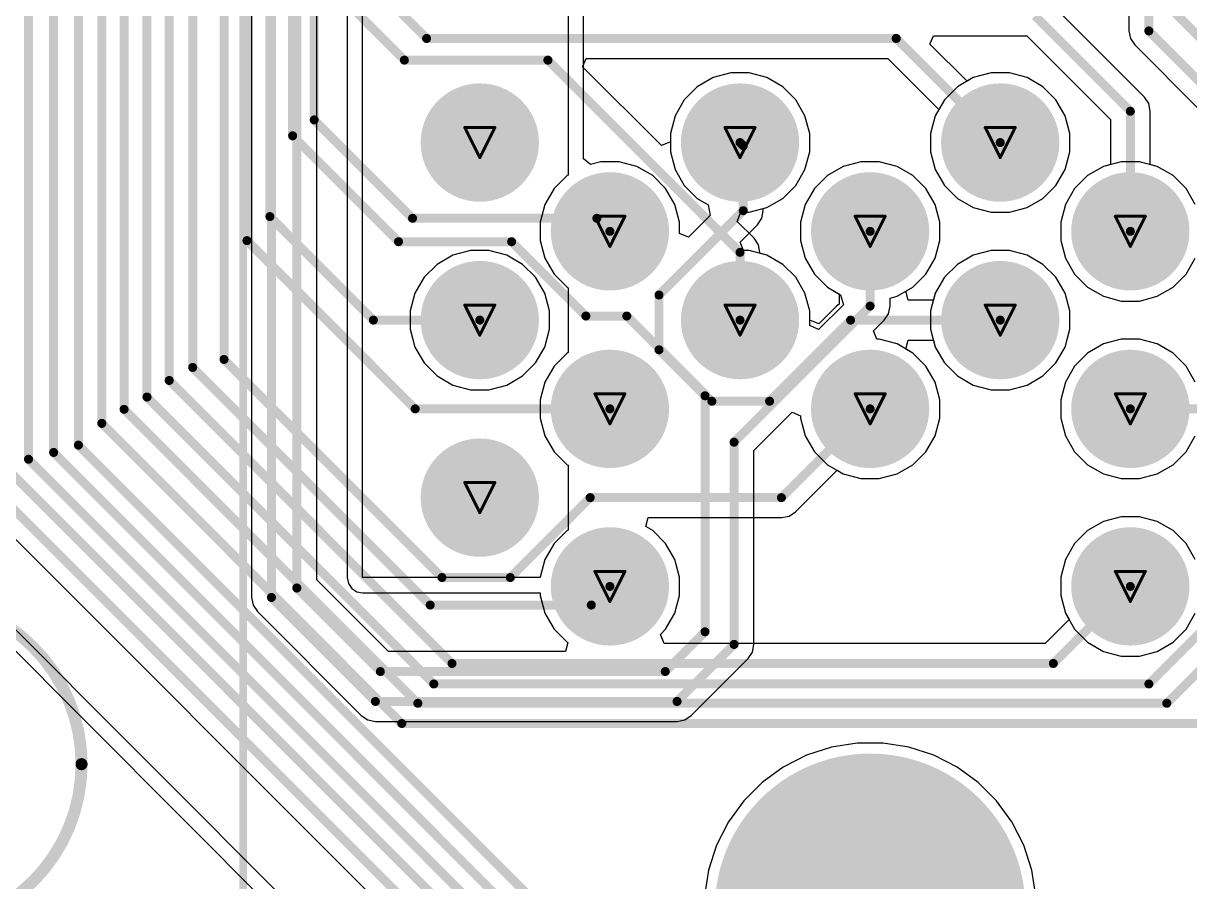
# Model space of a CAD drawing. Header units: inches. Extents: x -31 to 249, y -28 to 261.
# Drawn here: x 7.47 to 27.19, y 11.08 to 25.58 of the extents above; entities that cross this region are included whole.
import ezdxf

# ---------------------------------------------------------------- set-up
doc = ezdxf.new("R2010")
doc.units = ezdxf.units.IN
for name, color, linetype in [('Bottom Layer', 5, 'Continuous'), ('Bottom Solder', 6, 'Continuous'), ('Dimension', 6, 'Continuous'), ('Drill Drawing', 1, 'Continuous'), ('Multi-Layer', 9, 'Continuous'), ('Pad Holes', 156, 'Continuous'), ('Top Layer', 1, 'Continuous'), ('Top Overlay', 2, 'Continuous'), ('Top Solder', 216, 'Continuous')]:
    doc.layers.add(name, color=color, linetype=linetype)

# ---------------------------------------------------------------- blocks, each defined once
blk = doc.blocks.new('1_1376430_8_40')
at = {"layer": 'Bottom Layer'}
h = blk.add_hatch(color=5, dxfattribs=at)
edge = h.paths.add_edge_path()
edge.add_arc((-52.35, 4.725), 1, 0, 360)
h = blk.add_hatch(color=5, dxfattribs=at)
edge = h.paths.add_edge_path()
edge.add_arc((-47.95, 4.725), 1, 0, 360)
h = blk.add_hatch(color=5, dxfattribs=at)
edge = h.paths.add_edge_path()
edge.add_arc((-43.55, 4.725), 1, 0, 360)
h = blk.add_hatch(color=5, dxfattribs=at)
edge = h.paths.add_edge_path()
edge.add_arc((-50.15, 3.225), 1, 0, 360)
h = blk.add_hatch(color=5, dxfattribs=at)
edge = h.paths.add_edge_path()
edge.add_arc((-45.75, 3.225), 1, 0, 360)
h = blk.add_hatch(color=5, dxfattribs=at)
edge = h.paths.add_edge_path()
edge.add_arc((-41.35, 3.225), 1, 0, 360)
h = blk.add_hatch(color=5, dxfattribs=at)
edge = h.paths.add_edge_path()
edge.add_arc((-52.35, 1.725), 1, 0, 360)
h = blk.add_hatch(color=5, dxfattribs=at)
edge = h.paths.add_edge_path()
edge.add_arc((-47.95, 1.725), 1, 0, 360)
h = blk.add_hatch(color=5, dxfattribs=at)
edge = h.paths.add_edge_path()
edge.add_arc((-43.55, 1.725), 1, 0, 360)
h = blk.add_hatch(color=5, dxfattribs=at)
edge = h.paths.add_edge_path()
edge.add_arc((-50.15, 0.225), 1, 0, 360)
h = blk.add_hatch(color=5, dxfattribs=at)
edge = h.paths.add_edge_path()
edge.add_arc((-45.75, 0.225), 1, 0, 360)
h = blk.add_hatch(color=5, dxfattribs=at)
edge = h.paths.add_edge_path()
edge.add_arc((-41.35, 0.225), 1, 0, 360)
h = blk.add_hatch(color=5, dxfattribs=at)
edge = h.paths.add_edge_path()
edge.add_arc((-52.35, -1.275), 1, 0, 360)
h = blk.add_hatch(color=5, dxfattribs=at)
edge = h.paths.add_edge_path()
edge.add_arc((-50.15, -2.775), 1, 0, 360)
h = blk.add_hatch(color=5, dxfattribs=at)
edge = h.paths.add_edge_path()
edge.add_arc((-41.35, -2.775), 1, 0, 360)
h = blk.add_hatch(color=5, dxfattribs=at)
edge = h.paths.add_edge_path()
edge.add_arc((-45.75, -8.225), 2.625, 0, 360)
at = {"layer": 'Bottom Solder'}
h = blk.add_hatch(color=6, dxfattribs=at)
edge = h.paths.add_edge_path()
edge.add_arc((-52.35, 4.725), 1, 0, 360)
h = blk.add_hatch(color=6, dxfattribs=at)
edge = h.paths.add_edge_path()
edge.add_arc((-47.95, 4.725), 1, 0, 360)
h = blk.add_hatch(color=6, dxfattribs=at)
edge = h.paths.add_edge_path()
edge.add_arc((-43.55, 4.725), 1, 0, 360)
h = blk.add_hatch(color=6, dxfattribs=at)
edge = h.paths.add_edge_path()
edge.add_arc((-50.15, 3.225), 1, 0, 360)
h = blk.add_hatch(color=6, dxfattribs=at)
edge = h.paths.add_edge_path()
edge.add_arc((-45.75, 3.225), 1, 0, 360)
h = blk.add_hatch(color=6, dxfattribs=at)
edge = h.paths.add_edge_path()
edge.add_arc((-41.35, 3.225), 1, 0, 360)
h = blk.add_hatch(color=6, dxfattribs=at)
edge = h.paths.add_edge_path()
edge.add_arc((-52.35, 1.725), 1, 0, 360)
h = blk.add_hatch(color=6, dxfattribs=at)
edge = h.paths.add_edge_path()
edge.add_arc((-47.95, 1.725), 1, 0, 360)
h = blk.add_hatch(color=6, dxfattribs=at)
edge = h.paths.add_edge_path()
edge.add_arc((-43.55, 1.725), 1, 0, 360)
h = blk.add_hatch(color=6, dxfattribs=at)
edge = h.paths.add_edge_path()
edge.add_arc((-50.15, 0.225), 1, 0, 360)
h = blk.add_hatch(color=6, dxfattribs=at)
edge = h.paths.add_edge_path()
edge.add_arc((-45.75, 0.225), 1, 0, 360)
h = blk.add_hatch(color=6, dxfattribs=at)
edge = h.paths.add_edge_path()
edge.add_arc((-41.35, 0.225), 1, 0, 360)
h = blk.add_hatch(color=6, dxfattribs=at)
edge = h.paths.add_edge_path()
edge.add_arc((-52.35, -1.275), 1, 0, 360)
h = blk.add_hatch(color=6, dxfattribs=at)
edge = h.paths.add_edge_path()
edge.add_arc((-50.15, -2.775), 1, 0, 360)
h = blk.add_hatch(color=6, dxfattribs=at)
edge = h.paths.add_edge_path()
edge.add_arc((-41.35, -2.775), 1, 0, 360)
h = blk.add_hatch(color=6, dxfattribs=at)
edge = h.paths.add_edge_path()
edge.add_arc((-45.75, -8.225), 2.625, 0, 360)
at = {"layer": 'Multi-Layer'}
h = blk.add_hatch(color=9, dxfattribs=at)
edge = h.paths.add_edge_path()
edge.add_arc((-52.35, 4.725), 1, 0, 360)
h = blk.add_hatch(color=9, dxfattribs=at)
edge = h.paths.add_edge_path()
edge.add_arc((-47.95, 4.725), 1, 0, 360)
h = blk.add_hatch(color=9, dxfattribs=at)
edge = h.paths.add_edge_path()
edge.add_arc((-43.55, 4.725), 1, 0, 360)
h = blk.add_hatch(color=9, dxfattribs=at)
edge = h.paths.add_edge_path()
edge.add_arc((-50.15, 3.225), 1, 0, 360)
h = blk.add_hatch(color=9, dxfattribs=at)
edge = h.paths.add_edge_path()
edge.add_arc((-45.75, 3.225), 1, 0, 360)
h = blk.add_hatch(color=9, dxfattribs=at)
edge = h.paths.add_edge_path()
edge.add_arc((-41.35, 3.225), 1, 0, 360)
h = blk.add_hatch(color=9, dxfattribs=at)
edge = h.paths.add_edge_path()
edge.add_arc((-52.35, 1.725), 1, 0, 360)
h = blk.add_hatch(color=9, dxfattribs=at)
edge = h.paths.add_edge_path()
edge.add_arc((-47.95, 1.725), 1, 0, 360)
h = blk.add_hatch(color=9, dxfattribs=at)
edge = h.paths.add_edge_path()
edge.add_arc((-43.55, 1.725), 1, 0, 360)
h = blk.add_hatch(color=9, dxfattribs=at)
edge = h.paths.add_edge_path()
edge.add_arc((-50.15, 0.225), 1, 0, 360)
h = blk.add_hatch(color=9, dxfattribs=at)
edge = h.paths.add_edge_path()
edge.add_arc((-45.75, 0.225), 1, 0, 360)
h = blk.add_hatch(color=9, dxfattribs=at)
edge = h.paths.add_edge_path()
edge.add_arc((-41.35, 0.225), 1, 0, 360)
h = blk.add_hatch(color=9, dxfattribs=at)
edge = h.paths.add_edge_path()
edge.add_arc((-52.35, -1.275), 1, 0, 360)
h = blk.add_hatch(color=9, dxfattribs=at)
edge = h.paths.add_edge_path()
edge.add_arc((-50.15, -2.775), 1, 0, 360)
h = blk.add_hatch(color=9, dxfattribs=at)
edge = h.paths.add_edge_path()
edge.add_arc((-41.35, -2.775), 1, 0, 360)
h = blk.add_hatch(color=9, dxfattribs=at)
edge = h.paths.add_edge_path()
edge.add_arc((-45.75, -8.225), 2.625, 0, 360)
at = {"layer": 'Pad Holes'}
h = blk.add_hatch(color=7, dxfattribs=at)
edge = h.paths.add_edge_path()
edge.add_arc((-52.35, 4.725), 0.605, 0, 360)
h = blk.add_hatch(color=7, dxfattribs=at)
edge = h.paths.add_edge_path()
edge.add_arc((-47.95, 4.725), 0.605, 0, 360)
h = blk.add_hatch(color=7, dxfattribs=at)
edge = h.paths.add_edge_path()
edge.add_arc((-43.55, 4.725), 0.605, 0, 360)
h = blk.add_hatch(color=7, dxfattribs=at)
edge = h.paths.add_edge_path()
edge.add_arc((-50.15, 3.225), 0.605, 0, 360)
h = blk.add_hatch(color=7, dxfattribs=at)
edge = h.paths.add_edge_path()
edge.add_arc((-45.75, 3.225), 0.605, 0, 360)
h = blk.add_hatch(color=7, dxfattribs=at)
edge = h.paths.add_edge_path()
edge.add_arc((-41.35, 3.225), 0.605, 0, 360)
h = blk.add_hatch(color=7, dxfattribs=at)
edge = h.paths.add_edge_path()
edge.add_arc((-52.35, 1.725), 0.605, 0, 360)
h = blk.add_hatch(color=7, dxfattribs=at)
edge = h.paths.add_edge_path()
edge.add_arc((-47.95, 1.725), 0.605, 0, 360)
h = blk.add_hatch(color=7, dxfattribs=at)
edge = h.paths.add_edge_path()
edge.add_arc((-43.55, 1.725), 0.605, 0, 360)
h = blk.add_hatch(color=7, dxfattribs=at)
edge = h.paths.add_edge_path()
edge.add_arc((-50.15, 0.225), 0.605, 0, 360)
h = blk.add_hatch(color=7, dxfattribs=at)
edge = h.paths.add_edge_path()
edge.add_arc((-45.75, 0.225), 0.605, 0, 360)
h = blk.add_hatch(color=7, dxfattribs=at)
edge = h.paths.add_edge_path()
edge.add_arc((-41.35, 0.225), 0.605, 0, 360)
h = blk.add_hatch(color=7, dxfattribs=at)
edge = h.paths.add_edge_path()
edge.add_arc((-52.35, -1.275), 0.605, 0, 360)
h = blk.add_hatch(color=7, dxfattribs=at)
edge = h.paths.add_edge_path()
edge.add_arc((-50.15, -2.775), 0.605, 0, 360)
h = blk.add_hatch(color=7, dxfattribs=at)
edge = h.paths.add_edge_path()
edge.add_arc((-41.35, -2.775), 0.605, 0, 360)
h = blk.add_hatch(color=7, dxfattribs=at)
edge = h.paths.add_edge_path()
edge.add_arc((-45.75, -8.225), 1.75, 0, 360)
at = {"layer": 'Top Layer'}
h = blk.add_hatch(color=1, dxfattribs=at)
edge = h.paths.add_edge_path()
edge.add_arc((-52.35, 4.725), 1, 0, 360)
h = blk.add_hatch(color=1, dxfattribs=at)
edge = h.paths.add_edge_path()
edge.add_arc((-47.95, 4.725), 1, 0, 360)
h = blk.add_hatch(color=1, dxfattribs=at)
edge = h.paths.add_edge_path()
edge.add_arc((-43.55, 4.725), 1, 0, 360)
h = blk.add_hatch(color=1, dxfattribs=at)
edge = h.paths.add_edge_path()
edge.add_arc((-50.15, 3.225), 1, 0, 360)
h = blk.add_hatch(color=1, dxfattribs=at)
edge = h.paths.add_edge_path()
edge.add_arc((-45.75, 3.225), 1, 0, 360)
h = blk.add_hatch(color=1, dxfattribs=at)
edge = h.paths.add_edge_path()
edge.add_arc((-41.35, 3.225), 1, 0, 360)
h = blk.add_hatch(color=1, dxfattribs=at)
edge = h.paths.add_edge_path()
edge.add_arc((-52.35, 1.725), 1, 0, 360)
h = blk.add_hatch(color=1, dxfattribs=at)
edge = h.paths.add_edge_path()
edge.add_arc((-47.95, 1.725), 1, 0, 360)
h = blk.add_hatch(color=1, dxfattribs=at)
edge = h.paths.add_edge_path()
edge.add_arc((-43.55, 1.725), 1, 0, 360)
h = blk.add_hatch(color=1, dxfattribs=at)
edge = h.paths.add_edge_path()
edge.add_arc((-50.15, 0.225), 1, 0, 360)
h = blk.add_hatch(color=1, dxfattribs=at)
edge = h.paths.add_edge_path()
edge.add_arc((-45.75, 0.225), 1, 0, 360)
h = blk.add_hatch(color=1, dxfattribs=at)
edge = h.paths.add_edge_path()
edge.add_arc((-41.35, 0.225), 1, 0, 360)
h = blk.add_hatch(color=1, dxfattribs=at)
edge = h.paths.add_edge_path()
edge.add_arc((-52.35, -1.275), 1, 0, 360)
h = blk.add_hatch(color=1, dxfattribs=at)
edge = h.paths.add_edge_path()
edge.add_arc((-50.15, -2.775), 1, 0, 360)
h = blk.add_hatch(color=1, dxfattribs=at)
edge = h.paths.add_edge_path()
edge.add_arc((-41.35, -2.775), 1, 0, 360)
h = blk.add_hatch(color=1, dxfattribs=at)
edge = h.paths.add_edge_path()
edge.add_arc((-45.75, -8.225), 2.625, 0, 360)
at = {"layer": 'Top Solder'}
h = blk.add_hatch(color=216, dxfattribs=at)
edge = h.paths.add_edge_path()
edge.add_arc((-52.35, 4.725), 1, 0, 360)
h = blk.add_hatch(color=216, dxfattribs=at)
edge = h.paths.add_edge_path()
edge.add_arc((-47.95, 4.725), 1, 0, 360)
h = blk.add_hatch(color=216, dxfattribs=at)
edge = h.paths.add_edge_path()
edge.add_arc((-43.55, 4.725), 1, 0, 360)
h = blk.add_hatch(color=216, dxfattribs=at)
edge = h.paths.add_edge_path()
edge.add_arc((-50.15, 3.225), 1, 0, 360)
h = blk.add_hatch(color=216, dxfattribs=at)
edge = h.paths.add_edge_path()
edge.add_arc((-45.75, 3.225), 1, 0, 360)
h = blk.add_hatch(color=216, dxfattribs=at)
edge = h.paths.add_edge_path()
edge.add_arc((-41.35, 3.225), 1, 0, 360)
h = blk.add_hatch(color=216, dxfattribs=at)
edge = h.paths.add_edge_path()
edge.add_arc((-52.35, 1.725), 1, 0, 360)
h = blk.add_hatch(color=216, dxfattribs=at)
edge = h.paths.add_edge_path()
edge.add_arc((-47.95, 1.725), 1, 0, 360)
h = blk.add_hatch(color=216, dxfattribs=at)
edge = h.paths.add_edge_path()
edge.add_arc((-43.55, 1.725), 1, 0, 360)
h = blk.add_hatch(color=216, dxfattribs=at)
edge = h.paths.add_edge_path()
edge.add_arc((-50.15, 0.225), 1, 0, 360)
h = blk.add_hatch(color=216, dxfattribs=at)
edge = h.paths.add_edge_path()
edge.add_arc((-45.75, 0.225), 1, 0, 360)
h = blk.add_hatch(color=216, dxfattribs=at)
edge = h.paths.add_edge_path()
edge.add_arc((-41.35, 0.225), 1, 0, 360)
h = blk.add_hatch(color=216, dxfattribs=at)
edge = h.paths.add_edge_path()
edge.add_arc((-52.35, -1.275), 1, 0, 360)
h = blk.add_hatch(color=216, dxfattribs=at)
edge = h.paths.add_edge_path()
edge.add_arc((-50.15, -2.775), 1, 0, 360)
h = blk.add_hatch(color=216, dxfattribs=at)
edge = h.paths.add_edge_path()
edge.add_arc((-41.35, -2.775), 1, 0, 360)
h = blk.add_hatch(color=216, dxfattribs=at)
edge = h.paths.add_edge_path()
edge.add_arc((-45.75, -8.225), 2.625, 0, 360)
at = {"layer": 'Top Overlay', "const_width": 0.127}
blk.add_lwpolyline([(-56.35, -18.833), (-56.35, 10.397)], dxfattribs=at)
blk.add_lwpolyline([(-56.35, -18.833), (-56.35, 10.397)], dxfattribs=at)

msp = doc.modelspace()

# ---------------------------------------------------------------- linework, layer by layer
at = {"layer": 'Bottom Layer'}
for p, q in [((26.161, 27.889), (26.161, 25.454)), ((26.423, 24.335), (24.81, 25.948)), ((26.161, 25.454), (26.187, 25.325)), ((22.795, 25.232), (22.854, 25.373)), ((22.854, 25.373), (24.432, 25.373)), ((24.432, 25.373), (25.848, 23.957)), ((26.187, 25.325), (26.26, 25.216)), ((23.425, 24.603), (22.795, 25.232)), ((26.26, 25.216), (27.348, 24.127)), ((16.924, 24.848), (16.983, 24.989)), ((16.983, 24.989), (22.086, 24.989)), ((22.086, 24.989), (22.948, 24.127)), ((18.255, 23.518), (16.924, 24.848)), ((19.13, 24.664), (18.862, 24.509)), ((19.43, 24.744), (19.13, 24.664)), ((19.74, 24.744), (19.43, 24.744)), ((20.04, 24.664), (19.74, 24.744)), ((20.308, 24.509), (20.04, 24.664)), ((23.53, 24.664), (23.425, 24.603)), ((23.83, 24.744), (23.53, 24.664)), ((24.14, 24.744), (23.83, 24.744)), ((24.44, 24.664), (24.14, 24.744)), ((24.708, 24.509), (24.44, 24.664)), ((18.862, 24.509), (18.642, 24.29)), ((20.527, 24.29), (20.308, 24.509)), ((24.927, 24.29), (24.708, 24.509)), ((18.642, 24.29), (18.487, 24.021)), ((20.682, 24.021), (20.527, 24.29)), ((25.082, 24.021), (24.927, 24.29)), ((26.496, 24.225), (26.423, 24.335)), ((22.948, 24.127), (22.887, 24.021)), ((26.522, 24.096), (26.496, 24.225)), ((26.522, 23.196), (26.522, 24.096)), ((18.487, 24.021), (18.407, 23.722)), ((20.763, 23.722), (20.682, 24.021)), ((22.887, 24.021), (22.807, 23.722)), ((25.163, 23.722), (25.082, 24.021)), ((25.848, 23.957), (25.848, 23.196)), ((18.407, 23.722), (18.407, 23.581)), ((20.763, 23.412), (20.763, 23.722)), ((22.807, 23.722), (22.807, 23.412)), ((25.163, 23.412), (25.163, 23.722)), ((18.407, 23.581), (18.255, 23.518)), ((20.682, 23.112), (20.763, 23.412)), ((22.807, 23.412), (22.887, 23.112)), ((25.082, 23.112), (25.163, 23.412)), ((20.527, 22.843), (20.682, 23.112)), ((21.33, 23.164), (21.062, 23.009)), ((21.63, 23.244), (21.33, 23.164)), ((21.94, 23.244), (21.63, 23.244)), ((22.24, 23.164), (21.94, 23.244)), ((22.508, 23.009), (22.24, 23.164)), ((22.887, 23.112), (23.042, 22.843)), ((24.927, 22.843), (25.082, 23.112)), ((25.73, 23.164), (25.462, 23.009)), ((25.848, 23.196), (25.73, 23.164)), ((26.64, 23.164), (26.522, 23.196)), ((26.908, 23.009), (26.64, 23.164)), ((21.062, 23.009), (20.842, 22.79)), ((22.727, 22.79), (22.508, 23.009)), ((25.462, 23.009), (25.242, 22.79)), ((27.127, 22.79), (26.908, 23.009)), ((20.308, 22.624), (20.527, 22.843)), ((20.842, 22.79), (20.687, 22.521)), ((22.882, 22.521), (22.727, 22.79)), ((23.042, 22.843), (23.262, 22.624)), ((24.708, 22.624), (24.927, 22.843)), ((25.242, 22.79), (25.087, 22.521)), ((27.282, 22.521), (27.127, 22.79)), ((20.04, 22.469), (20.308, 22.624)), ((20.687, 22.521), (20.607, 22.222)), ((22.963, 22.222), (22.882, 22.521)), ((23.262, 22.624), (23.53, 22.469)), ((24.44, 22.469), (24.708, 22.624)), ((25.087, 22.521), (25.007, 22.222)), ((19.536, 22.236), (19.599, 22.389)), ((19.599, 22.389), (19.74, 22.389)), ((19.74, 22.389), (20.04, 22.469)), ((23.53, 22.469), (23.83, 22.389)), ((23.83, 22.389), (24.14, 22.389)), ((24.14, 22.389), (24.44, 22.469)), ((19.823, 21.95), (19.536, 22.236)), ((20.607, 22.222), (20.607, 21.912)), ((22.963, 21.912), (22.963, 22.222)), ((25.007, 22.222), (25.007, 21.912)), ((19.896, 21.84), (19.823, 21.95)), ((20.607, 21.912), (20.687, 21.612)), ((22.882, 21.612), (22.963, 21.912)), ((25.007, 21.912), (25.087, 21.612)), ((19.922, 21.712), (19.896, 21.84)), ((19.922, 21.696), (19.922, 21.712)), ((20.04, 21.664), (19.922, 21.696)), ((23.83, 21.744), (23.53, 21.664)), ((24.14, 21.744), (23.83, 21.744)), ((24.44, 21.664), (24.14, 21.744)), ((20.308, 21.509), (20.04, 21.664)), ((20.527, 21.29), (20.308, 21.509)), ((20.687, 21.612), (20.842, 21.343)), ((22.727, 21.343), (22.882, 21.612)), ((23.262, 21.509), (23.042, 21.29)), ((23.53, 21.664), (23.262, 21.509)), ((24.708, 21.509), (24.44, 21.664)), ((24.927, 21.29), (24.708, 21.509)), ((25.087, 21.612), (25.242, 21.343)), ((27.127, 21.343), (27.282, 21.612)), ((20.842, 21.343), (21.062, 21.124)), ((22.508, 21.124), (22.727, 21.343)), ((25.242, 21.343), (25.462, 21.124)), ((26.908, 21.124), (27.127, 21.343)), ((20.682, 21.021), (20.527, 21.29)), ((21.062, 21.124), (21.262, 21.008)), ((22.39, 21.056), (22.508, 21.124)), ((23.042, 21.29), (22.887, 21.021)), ((25.082, 21.021), (24.927, 21.29)), ((25.462, 21.124), (25.73, 20.969)), ((26.64, 20.969), (26.908, 21.124)), ((20.763, 20.722), (20.682, 21.021)), ((21.262, 21.008), (21.264, 20.836)), ((22.43, 20.903), (22.39, 21.056)), ((22.887, 21.021), (22.856, 20.903)), ((25.163, 20.722), (25.082, 21.021)), ((25.73, 20.969), (26.03, 20.889)), ((26.34, 20.889), (26.64, 20.969)), ((20.763, 20.566), (20.763, 20.722)), ((21.217, 20.805), (20.915, 20.503)), ((21.264, 20.836), (21.217, 20.805)), ((22.856, 20.903), (22.43, 20.903)), ((25.163, 20.412), (25.163, 20.722)), ((26.03, 20.889), (26.34, 20.889)), ((20.915, 20.503), (20.763, 20.566)), ((25.082, 20.112), (25.163, 20.412)), ((22.39, 20.078), (22.43, 20.23)), ((22.43, 20.23), (22.856, 20.23)), ((22.856, 20.23), (22.887, 20.112)), ((25.73, 20.164), (25.462, 20.009)), ((26.03, 20.244), (25.73, 20.164)), ((26.34, 20.244), (26.03, 20.244)), ((26.64, 20.164), (26.34, 20.244)), ((26.908, 20.009), (26.64, 20.164)), ((22.508, 20.009), (22.39, 20.078)), ((22.727, 19.79), (22.508, 20.009)), ((22.887, 20.112), (23.042, 19.843)), ((24.927, 19.843), (25.082, 20.112)), ((25.462, 20.009), (25.242, 19.79)), ((27.127, 19.79), (26.908, 20.009)), ((22.882, 19.521), (22.727, 19.79)), ((23.042, 19.843), (23.262, 19.624)), ((24.708, 19.624), (24.927, 19.843)), ((25.242, 19.79), (25.087, 19.521)), ((27.282, 19.521), (27.127, 19.79)), ((23.262, 19.624), (23.53, 19.469)), ((24.44, 19.469), (24.708, 19.624)), ((22.963, 19.222), (22.882, 19.521)), ((23.53, 19.469), (23.83, 19.389)), ((23.83, 19.389), (24.14, 19.389)), ((24.14, 19.389), (24.44, 19.469)), ((25.087, 19.521), (25.007, 19.222)), ((22.963, 18.912), (22.963, 19.222)), ((25.007, 19.222), (25.007, 18.912)), ((22.882, 18.612), (22.963, 18.912)), ((25.007, 18.912), (25.087, 18.612)), ((22.727, 18.343), (22.882, 18.612)), ((25.087, 18.612), (25.242, 18.343)), ((27.127, 18.343), (27.282, 18.612)), ((22.508, 18.124), (22.727, 18.343)), ((25.242, 18.343), (25.462, 18.124)), ((26.908, 18.124), (27.127, 18.343)), ((20.523, 17.329), (21.225, 18.03)), ((21.225, 18.03), (21.33, 17.969)), ((21.33, 17.969), (21.63, 17.889)), ((21.94, 17.889), (22.24, 17.969)), ((22.24, 17.969), (22.508, 18.124)), ((25.462, 18.124), (25.73, 17.969)), ((25.73, 17.969), (26.03, 17.889)), ((26.34, 17.889), (26.64, 17.969)), ((26.64, 17.969), (26.908, 18.124)), ((21.63, 17.889), (21.94, 17.889)), ((26.03, 17.889), (26.34, 17.889)), ((6.47, 17.728), (18.315, 5.884)), ((17.85, 4.817), (5.263, 17.405)), ((5.004, 17.297), (18.96, 3.341)), ((17.99, 17.078), (18.03, 17.23)), ((18.03, 17.23), (20.285, 17.23)), ((20.285, 17.23), (20.414, 17.256)), ((20.414, 17.256), (20.523, 17.329)), ((25.73, 17.164), (25.462, 17.009)), ((26.03, 17.244), (25.73, 17.164)), ((26.34, 17.244), (26.03, 17.244)), ((26.64, 17.164), (26.34, 17.244)), ((26.908, 17.009), (26.64, 17.164)), ((18.108, 17.009), (17.99, 17.078)), ((18.327, 16.79), (18.108, 17.009)), ((25.462, 17.009), (25.242, 16.79)), ((27.127, 16.79), (26.908, 17.009)), ((18.482, 16.521), (18.327, 16.79)), ((25.242, 16.79), (25.087, 16.521)), ((27.282, 16.521), (27.127, 16.79)), ((18.563, 16.222), (18.482, 16.521)), ((25.087, 16.521), (25.007, 16.222)), ((18.563, 15.912), (18.563, 16.222)), ((25.007, 16.222), (25.007, 15.912)), ((18.482, 15.612), (18.563, 15.912)), ((25.007, 15.912), (25.087, 15.612)), ((18.327, 15.343), (18.482, 15.612)), ((25.087, 15.612), (25.148, 15.506)), ((25.148, 15.506), (24.744, 15.102)), ((18.238, 15.254), (18.327, 15.343)), ((18.301, 15.102), (18.238, 15.254)), ((24.744, 15.102), (18.301, 15.102))]:
    msp.add_line(p, q, dxfattribs=at)
at = {"layer": 'Bottom Layer', "const_width": 0.152}
for points in [[(7.554, 18.216), (7.554, 66.034)], [(7.979, 18.331), (7.979, 63.792)], [(8.398, 18.454), (8.398, 63.473)], [(8.793, 18.822), (8.793, 63.252)], [(9.17, 19.059), (9.17, 63.069)], [(9.557, 19.267), (9.557, 62.875)], [(9.933, 19.547), (9.933, 62.652)], [(10.33, 19.767), (10.33, 62.416)], [(10.86, 19.902), (10.86, 62.145)], [(11.248, 21.91), (11.248, 61.91)], [(11.636, 22.316), (11.636, 61.687)], [(12.02, 23.682), (12.02, 61.418)], [(12.385, 23.95), (12.385, 61.13)], [(26.498, 25.454), (26.498, 28.028)], [(13.204, 26.407), (14.285, 25.326)], [(12.799, 26.07), (13.909, 24.96)], [(26.88, 25.82), (27.594, 25.106)], [(24.572, 25.71), (26.185, 24.096)], [(26.498, 25.454), (28.385, 23.567)], [(14.285, 25.326), (22.226, 25.326)], [(22.226, 25.326), (23.985, 23.567)], [(13.909, 24.96), (16.337, 24.96)], [(16.337, 24.96), (19.585, 21.712)], [(26.185, 22.067), (26.185, 24.096)], [(12.385, 23.95), (14.048, 22.287)], [(12.02, 23.682), (13.811, 21.892)], [(11.636, 22.316), (13.385, 20.567)], [(14.048, 22.287), (17.164, 22.287)], [(17.164, 22.287), (17.385, 22.067)], [(11.248, 21.91), (14.092, 19.067)], [(13.811, 21.892), (15.723, 21.892)], [(15.723, 21.892), (16.979, 20.636)], [(19.585, 20.567), (19.585, 21.712)], [(16.979, 20.636), (17.67, 20.636)], [(17.67, 20.636), (19.109, 19.196)], [(13.385, 20.567), (15.185, 20.567)], [(20.085, 19.196), (21.455, 20.567)], [(21.455, 20.567), (23.985, 20.567)], [(10.86, 19.902), (14.545, 16.217)], [(10.33, 19.767), (14.346, 15.752)], [(9.933, 19.547), (14.715, 14.765)], [(9.557, 19.267), (14.407, 14.418)], [(9.17, 19.059), (14.137, 14.092)], [(14.092, 19.067), (17.385, 19.067)], [(19.109, 19.196), (20.085, 19.196)], [(20.285, 17.567), (21.785, 19.067)], [(26.185, 19.067), (28.725, 19.067)], [(8.793, 18.822), (13.866, 13.75)], [(7.979, 18.331), (19.128, 7.182)], [(8.398, 18.454), (19.299, 7.553)], [(7.12, 18.124), (18.775, 6.469)], [(7.554, 18.216), (18.954, 6.816)], [(6.708, 17.966), (18.553, 6.122)], [(15.701, 16.217), (17.05, 17.567)], [(17.05, 17.567), (20.285, 17.567)], [(26.801, 14.092), (29.733, 17.024)], [(26.498, 14.418), (28.385, 16.305)], [(14.545, 16.217), (15.701, 16.217)], [(17.07, 15.752), (17.385, 16.067)], [(24.883, 14.765), (26.185, 16.067)], [(14.346, 15.752), (17.07, 15.752)], [(14.715, 14.765), (24.883, 14.765)], [(14.407, 14.418), (26.498, 14.418)], [(14.137, 14.092), (26.801, 14.092)], [(13.866, 13.75), (30.438, 13.75)]]:
    msp.add_lwpolyline(points, dxfattribs=at)
at = {"layer": 'Bottom Layer', "const_width": 0.0762}
for points in [[(26.46, 25.454, 1), (26.536, 25.454, 1)], [(26.46, 25.454, 1), (26.536, 25.454, 1)], [(14.247, 25.326, 1), (14.323, 25.326, 1)], [(14.247, 25.326, 1), (14.323, 25.326, 1)], [(22.187, 25.326, 1), (22.264, 25.326, 1)], [(22.187, 25.326, 1), (22.264, 25.326, 1)], [(13.871, 24.96, 1), (13.947, 24.96, 1)], [(13.871, 24.96, 1), (13.947, 24.96, 1)], [(16.298, 24.96, 1), (16.375, 24.96, 1)], [(16.298, 24.96, 1), (16.375, 24.96, 1)], [(26.147, 24.096, 1), (26.223, 24.096, 1)], [(26.147, 24.096, 1), (26.223, 24.096, 1)], [(12.347, 23.95, 1), (12.423, 23.95, 1)], [(12.347, 23.95, 1), (12.423, 23.95, 1)], [(11.982, 23.682, 1), (12.058, 23.682, 1)], [(11.982, 23.682, 1), (12.058, 23.682, 1)], [(23.947, 23.567, 1), (24.023, 23.567, 1)], [(11.598, 22.316, 1), (11.674, 22.316, 1)], [(11.598, 22.316, 1), (11.674, 22.316, 1)], [(14.01, 22.287, 1), (14.086, 22.287, 1)], [(14.01, 22.287, 1), (14.086, 22.287, 1)], [(17.126, 22.287, 1), (17.202, 22.287, 1)], [(17.126, 22.287, 1), (17.202, 22.287, 1)], [(17.347, 22.067, 1), (17.423, 22.067, 1)], [(26.147, 22.067, 1), (26.223, 22.067, 1)], [(11.21, 21.91, 1), (11.286, 21.91, 1)], [(11.21, 21.91, 1), (11.286, 21.91, 1)], [(13.773, 21.892, 1), (13.849, 21.892, 1)], [(13.773, 21.892, 1), (13.849, 21.892, 1)], [(15.685, 21.892, 1), (15.761, 21.892, 1)], [(15.685, 21.892, 1), (15.761, 21.892, 1)], [(19.547, 21.712, 1), (19.623, 21.712, 1)], [(19.547, 21.712, 1), (19.623, 21.712, 1)], [(16.941, 20.636, 1), (17.017, 20.636, 1)], [(16.941, 20.636, 1), (17.017, 20.636, 1)], [(17.632, 20.636, 1), (17.708, 20.636, 1)], [(17.632, 20.636, 1), (17.708, 20.636, 1)], [(13.347, 20.567, 1), (13.423, 20.567, 1)], [(13.347, 20.567, 1), (13.423, 20.567, 1)], [(15.147, 20.567, 1), (15.223, 20.567, 1)], [(19.547, 20.567, 1), (19.623, 20.567, 1)], [(21.417, 20.567, 1), (21.493, 20.567, 1)], [(21.417, 20.567, 1), (21.493, 20.567, 1)], [(23.947, 20.567, 1), (24.023, 20.567, 1)], [(10.822, 19.902, 1), (10.898, 19.902, 1)], [(10.822, 19.902, 1), (10.898, 19.902, 1)], [(10.292, 19.767, 1), (10.368, 19.767, 1)], [(10.292, 19.767, 1), (10.368, 19.767, 1)], [(9.895, 19.547, 1), (9.971, 19.547, 1)], [(9.895, 19.547, 1), (9.971, 19.547, 1)], [(9.519, 19.267, 1), (9.596, 19.267, 1)], [(9.519, 19.267, 1), (9.596, 19.267, 1)], [(9.132, 19.059, 1), (9.208, 19.059, 1)], [(9.132, 19.059, 1), (9.208, 19.059, 1)], [(14.054, 19.067, 1), (14.13, 19.067, 1)], [(14.054, 19.067, 1), (14.13, 19.067, 1)], [(17.347, 19.067, 1), (17.423, 19.067, 1)], [(19.071, 19.196, 1), (19.147, 19.196, 1)], [(19.071, 19.196, 1), (19.147, 19.196, 1)], [(20.047, 19.196, 1), (20.123, 19.196, 1)], [(20.047, 19.196, 1), (20.123, 19.196, 1)], [(21.747, 19.067, 1), (21.823, 19.067, 1)], [(26.147, 19.067, 1), (26.223, 19.067, 1)], [(8.755, 18.822, 1), (8.832, 18.822, 1)], [(8.755, 18.822, 1), (8.832, 18.822, 1)], [(7.941, 18.331, 1), (8.017, 18.331, 1)], [(7.941, 18.331, 1), (8.017, 18.331, 1)], [(8.36, 18.454, 1), (8.436, 18.454, 1)], [(8.36, 18.454, 1), (8.436, 18.454, 1)], [(7.516, 18.216, 1), (7.592, 18.216, 1)], [(7.516, 18.216, 1), (7.592, 18.216, 1)], [(17.012, 17.567, 1), (17.089, 17.567, 1)], [(17.012, 17.567, 1), (17.089, 17.567, 1)], [(20.247, 17.567, 1), (20.323, 17.567, 1)], [(20.247, 17.567, 1), (20.323, 17.567, 1)], [(14.507, 16.217, 1), (14.583, 16.217, 1)], [(14.507, 16.217, 1), (14.583, 16.217, 1)], [(15.663, 16.217, 1), (15.739, 16.217, 1)], [(15.663, 16.217, 1), (15.739, 16.217, 1)], [(17.347, 16.067, 1), (17.423, 16.067, 1)], [(26.147, 16.067, 1), (26.223, 16.067, 1)], [(14.308, 15.752, 1), (14.384, 15.752, 1)], [(14.308, 15.752, 1), (14.384, 15.752, 1)], [(17.032, 15.752, 1), (17.108, 15.752, 1)], [(17.032, 15.752, 1), (17.108, 15.752, 1)], [(14.677, 14.765, 1), (14.753, 14.765, 1)], [(14.677, 14.765, 1), (14.753, 14.765, 1)], [(24.845, 14.765, 1), (24.921, 14.765, 1)], [(24.845, 14.765, 1), (24.921, 14.765, 1)], [(14.369, 14.418, 1), (14.445, 14.418, 1)], [(14.369, 14.418, 1), (14.445, 14.418, 1)], [(26.46, 14.418, 1), (26.536, 14.418, 1)], [(26.46, 14.418, 1), (26.536, 14.418, 1)], [(14.099, 14.092, 1), (14.175, 14.092, 1)], [(14.099, 14.092, 1), (14.175, 14.092, 1)], [(26.763, 14.092, 1), (26.839, 14.092, 1)], [(26.763, 14.092, 1), (26.839, 14.092, 1)], [(13.828, 13.75, 1), (13.904, 13.75, 1)], [(13.828, 13.75, 1), (13.904, 13.75, 1)]]:
    msp.add_lwpolyline(points, format="xyb", close=True, dxfattribs=at)
at = {"layer": 'Dimension'}
for points, const_width in [([(8.451, 13.063, 1), (2.851, 13.063, 1)], 0.203), ([(8.4, 13.063, 1), (8.502, 13.063, 1)], 0.102)]:
    msp.add_lwpolyline(points, format="xyb", close=True, dxfattribs=dict(at, const_width=const_width))
at = {"layer": 'Drill Drawing', "const_width": 0.0508}
for points in [[(14.931, 23.821), (15.439, 23.821)], [(14.931, 23.821), (15.185, 23.313)], [(15.185, 23.313), (15.439, 23.821)], [(19.331, 23.821), (19.839, 23.821)], [(19.331, 23.821), (19.585, 23.313)], [(19.585, 23.313), (19.839, 23.821)], [(23.731, 23.821), (24.239, 23.821)], [(23.731, 23.821), (23.985, 23.313)], [(23.985, 23.313), (24.239, 23.821)], [(17.131, 22.321), (17.639, 22.321)], [(17.131, 22.321), (17.385, 21.813)], [(17.385, 21.813), (17.639, 22.321)], [(21.531, 22.321), (22.039, 22.321)], [(21.531, 22.321), (21.785, 21.813)], [(21.785, 21.813), (22.039, 22.321)], [(25.931, 22.321), (26.439, 22.321)], [(25.931, 22.321), (26.185, 21.813)], [(26.185, 21.813), (26.439, 22.321)], [(14.931, 20.821), (15.439, 20.821)], [(14.931, 20.821), (15.185, 20.313)], [(15.185, 20.313), (15.439, 20.821)], [(19.331, 20.821), (19.839, 20.821)], [(19.331, 20.821), (19.585, 20.313)], [(19.585, 20.313), (19.839, 20.821)], [(23.731, 20.821), (24.239, 20.821)], [(23.731, 20.821), (23.985, 20.313)], [(23.985, 20.313), (24.239, 20.821)], [(17.131, 19.321), (17.639, 19.321)], [(17.131, 19.321), (17.385, 18.813)], [(17.385, 18.813), (17.639, 19.321)], [(21.531, 19.321), (22.039, 19.321)], [(21.531, 19.321), (21.785, 18.813)], [(21.785, 18.813), (22.039, 19.321)], [(25.931, 19.321), (26.439, 19.321)], [(25.931, 19.321), (26.185, 18.813)], [(26.185, 18.813), (26.439, 19.321)], [(14.931, 17.821), (15.439, 17.821)], [(14.931, 17.821), (15.185, 17.313)], [(15.185, 17.313), (15.439, 17.821)], [(17.131, 16.321), (17.639, 16.321)], [(17.131, 16.321), (17.385, 15.813)], [(17.385, 15.813), (17.639, 16.321)], [(25.931, 16.321), (26.439, 16.321)], [(25.931, 16.321), (26.185, 15.813)], [(26.185, 15.813), (26.439, 16.321)]]:
    msp.add_lwpolyline(points, dxfattribs=at)
at = {"layer": 'Drill Drawing', "const_width": 0.0254}
for points in [[(14.918, 23.821, 1), (14.944, 23.821, 1)], [(14.918, 23.821, 1), (14.944, 23.821, 1)], [(15.426, 23.821, 1), (15.452, 23.821, 1)], [(15.426, 23.821, 1), (15.452, 23.821, 1)], [(19.318, 23.821, 1), (19.344, 23.821, 1)], [(19.318, 23.821, 1), (19.344, 23.821, 1)], [(19.826, 23.821, 1), (19.852, 23.821, 1)], [(19.826, 23.821, 1), (19.852, 23.821, 1)], [(23.718, 23.821, 1), (23.744, 23.821, 1)], [(23.718, 23.821, 1), (23.744, 23.821, 1)], [(24.226, 23.821, 1), (24.252, 23.821, 1)], [(24.226, 23.821, 1), (24.252, 23.821, 1)], [(15.172, 23.313, 1), (15.198, 23.313, 1)], [(15.172, 23.313, 1), (15.198, 23.313, 1)], [(19.572, 23.313, 1), (19.598, 23.313, 1)], [(19.572, 23.313, 1), (19.598, 23.313, 1)], [(23.972, 23.313, 1), (23.998, 23.313, 1)], [(23.972, 23.313, 1), (23.998, 23.313, 1)], [(17.118, 22.321, 1), (17.144, 22.321, 1)], [(17.118, 22.321, 1), (17.144, 22.321, 1)], [(17.626, 22.321, 1), (17.652, 22.321, 1)], [(17.626, 22.321, 1), (17.652, 22.321, 1)], [(21.518, 22.321, 1), (21.544, 22.321, 1)], [(21.518, 22.321, 1), (21.544, 22.321, 1)], [(22.026, 22.321, 1), (22.052, 22.321, 1)], [(22.026, 22.321, 1), (22.052, 22.321, 1)], [(25.918, 22.321, 1), (25.944, 22.321, 1)], [(25.918, 22.321, 1), (25.944, 22.321, 1)], [(26.426, 22.321, 1), (26.452, 22.321, 1)], [(26.426, 22.321, 1), (26.452, 22.321, 1)], [(17.372, 21.813, 1), (17.398, 21.813, 1)], [(17.372, 21.813, 1), (17.398, 21.813, 1)], [(21.772, 21.813, 1), (21.798, 21.813, 1)], [(21.772, 21.813, 1), (21.798, 21.813, 1)], [(26.172, 21.813, 1), (26.198, 21.813, 1)], [(26.172, 21.813, 1), (26.198, 21.813, 1)], [(14.918, 20.821, 1), (14.944, 20.821, 1)], [(14.918, 20.821, 1), (14.944, 20.821, 1)], [(15.426, 20.821, 1), (15.452, 20.821, 1)], [(15.426, 20.821, 1), (15.452, 20.821, 1)], [(19.318, 20.821, 1), (19.344, 20.821, 1)], [(19.318, 20.821, 1), (19.344, 20.821, 1)], [(19.826, 20.821, 1), (19.852, 20.821, 1)], [(19.826, 20.821, 1), (19.852, 20.821, 1)], [(23.718, 20.821, 1), (23.744, 20.821, 1)], [(23.718, 20.821, 1), (23.744, 20.821, 1)], [(24.226, 20.821, 1), (24.252, 20.821, 1)], [(24.226, 20.821, 1), (24.252, 20.821, 1)], [(15.172, 20.313, 1), (15.198, 20.313, 1)], [(15.172, 20.313, 1), (15.198, 20.313, 1)], [(19.572, 20.313, 1), (19.598, 20.313, 1)], [(19.572, 20.313, 1), (19.598, 20.313, 1)], [(23.972, 20.313, 1), (23.998, 20.313, 1)], [(23.972, 20.313, 1), (23.998, 20.313, 1)], [(17.118, 19.321, 1), (17.144, 19.321, 1)], [(17.118, 19.321, 1), (17.144, 19.321, 1)], [(17.626, 19.321, 1), (17.652, 19.321, 1)], [(17.626, 19.321, 1), (17.652, 19.321, 1)], [(21.518, 19.321, 1), (21.544, 19.321, 1)], [(21.518, 19.321, 1), (21.544, 19.321, 1)], [(22.026, 19.321, 1), (22.052, 19.321, 1)], [(22.026, 19.321, 1), (22.052, 19.321, 1)], [(25.918, 19.321, 1), (25.944, 19.321, 1)], [(25.918, 19.321, 1), (25.944, 19.321, 1)], [(26.426, 19.321, 1), (26.452, 19.321, 1)], [(26.426, 19.321, 1), (26.452, 19.321, 1)], [(17.372, 18.813, 1), (17.398, 18.813, 1)], [(17.372, 18.813, 1), (17.398, 18.813, 1)], [(21.772, 18.813, 1), (21.798, 18.813, 1)], [(21.772, 18.813, 1), (21.798, 18.813, 1)], [(26.172, 18.813, 1), (26.198, 18.813, 1)], [(26.172, 18.813, 1), (26.198, 18.813, 1)], [(14.918, 17.821, 1), (14.944, 17.821, 1)], [(14.918, 17.821, 1), (14.944, 17.821, 1)], [(15.426, 17.821, 1), (15.452, 17.821, 1)], [(15.426, 17.821, 1), (15.452, 17.821, 1)], [(15.172, 17.313, 1), (15.198, 17.313, 1)], [(15.172, 17.313, 1), (15.198, 17.313, 1)], [(17.118, 16.321, 1), (17.144, 16.321, 1)], [(17.118, 16.321, 1), (17.144, 16.321, 1)], [(17.626, 16.321, 1), (17.652, 16.321, 1)], [(17.626, 16.321, 1), (17.652, 16.321, 1)], [(25.918, 16.321, 1), (25.944, 16.321, 1)], [(25.918, 16.321, 1), (25.944, 16.321, 1)], [(26.426, 16.321, 1), (26.452, 16.321, 1)], [(26.426, 16.321, 1), (26.452, 16.321, 1)], [(17.372, 15.813, 1), (17.398, 15.813, 1)], [(17.372, 15.813, 1), (17.398, 15.813, 1)], [(26.172, 15.813, 1), (26.198, 15.813, 1)], [(26.172, 15.813, 1), (26.198, 15.813, 1)]]:
    msp.add_lwpolyline(points, format="xyb", close=True, dxfattribs=at)
at = {"layer": 'Top Layer'}
for p, q in [((11.325, 71.869), (11.325, 15.88)), ((12.428, 16.179), (12.428, 71.509)), ((12.945, 42.697), (12.945, 16.217)), ((13.204, 16.217), (13.204, 42.697)), ((16.678, 29.312), (16.678, 23.018)), ((16.937, 23.291), (16.937, 29.053)), ((19.13, 24.664), (18.862, 24.509)), ((19.43, 24.744), (19.13, 24.664)), ((19.74, 24.744), (19.43, 24.744)), ((20.04, 24.664), (19.74, 24.744)), ((20.308, 24.509), (20.04, 24.664)), ((23.53, 24.664), (23.262, 24.509)), ((23.83, 24.744), (23.53, 24.664)), ((24.14, 24.744), (23.83, 24.744)), ((24.44, 24.664), (24.14, 24.744)), ((24.708, 24.509), (24.44, 24.664)), ((18.862, 24.509), (18.642, 24.29)), ((20.527, 24.29), (20.308, 24.509)), ((23.262, 24.509), (23.042, 24.29)), ((24.927, 24.29), (24.708, 24.509)), ((18.642, 24.29), (18.487, 24.021)), ((20.682, 24.021), (20.527, 24.29)), ((23.042, 24.29), (22.887, 24.021)), ((25.082, 24.021), (24.927, 24.29)), ((18.487, 24.021), (18.407, 23.722)), ((20.763, 23.722), (20.682, 24.021)), ((22.887, 24.021), (22.807, 23.722)), ((25.163, 23.722), (25.082, 24.021)), ((18.407, 23.722), (18.407, 23.412)), ((20.763, 23.412), (20.763, 23.722)), ((22.807, 23.722), (22.807, 23.412)), ((25.163, 23.412), (25.163, 23.722)), ((17.058, 23.198), (16.937, 23.291)), ((18.407, 23.412), (18.487, 23.112)), ((20.682, 23.112), (20.763, 23.412)), ((22.807, 23.412), (22.887, 23.112)), ((25.082, 23.112), (25.163, 23.412)), ((17.23, 23.244), (17.058, 23.198)), ((17.54, 23.244), (17.23, 23.244)), ((17.84, 23.164), (17.54, 23.244)), ((18.108, 23.009), (17.84, 23.164)), ((18.487, 23.112), (18.642, 22.843)), ((20.527, 22.843), (20.682, 23.112)), ((21.33, 23.164), (21.062, 23.009)), ((21.63, 23.244), (21.33, 23.164)), ((21.94, 23.244), (21.63, 23.244)), ((22.24, 23.164), (21.94, 23.244)), ((22.508, 23.009), (22.24, 23.164)), ((22.887, 23.112), (23.042, 22.843)), ((24.927, 22.843), (25.082, 23.112)), ((25.73, 23.164), (25.462, 23.009)), ((26.03, 23.244), (25.73, 23.164)), ((26.34, 23.244), (26.03, 23.244)), ((26.64, 23.164), (26.34, 23.244)), ((26.908, 23.009), (26.64, 23.164)), ((16.662, 23.009), (16.442, 22.79)), ((16.678, 23.018), (16.662, 23.009)), ((18.327, 22.79), (18.108, 23.009)), ((21.062, 23.009), (20.842, 22.79)), ((22.727, 22.79), (22.508, 23.009)), ((25.462, 23.009), (25.242, 22.79)), ((27.127, 22.79), (26.908, 23.009)), ((16.442, 22.79), (16.287, 22.521)), ((18.482, 22.521), (18.327, 22.79)), ((18.642, 22.843), (18.862, 22.624)), ((20.308, 22.624), (20.527, 22.843)), ((20.842, 22.79), (20.687, 22.521)), ((22.882, 22.521), (22.727, 22.79)), ((23.042, 22.843), (23.262, 22.624)), ((24.708, 22.624), (24.927, 22.843)), ((25.242, 22.79), (25.087, 22.521)), ((27.282, 22.521), (27.127, 22.79)), ((16.287, 22.521), (16.207, 22.222)), ((18.563, 22.222), (18.482, 22.521)), ((18.862, 22.624), (19.049, 22.516)), ((19.049, 22.516), (19.082, 22.333)), ((20.04, 22.469), (20.308, 22.624)), ((20.687, 22.521), (20.607, 22.222)), ((22.963, 22.222), (22.882, 22.521)), ((23.262, 22.624), (23.53, 22.469)), ((24.44, 22.469), (24.708, 22.624)), ((25.087, 22.521), (25.007, 22.222)), ((19.082, 22.333), (18.715, 21.967)), ((19.878, 22.178), (19.951, 22.287)), ((19.951, 22.287), (19.977, 22.416)), ((19.977, 22.452), (20.04, 22.469)), ((19.977, 22.416), (19.977, 22.452)), ((23.53, 22.469), (23.83, 22.389)), ((23.83, 22.389), (24.14, 22.389)), ((24.14, 22.389), (24.44, 22.469)), ((16.207, 22.222), (16.207, 21.912)), ((18.563, 22.03), (18.563, 22.222)), ((19.586, 21.885), (19.878, 22.178)), ((20.607, 22.222), (20.607, 21.912)), ((22.963, 21.912), (22.963, 22.222)), ((25.007, 22.222), (25.007, 21.912)), ((16.207, 21.912), (16.287, 21.612)), ((18.715, 21.967), (18.563, 22.03)), ((20.607, 21.912), (20.687, 21.612)), ((22.882, 21.612), (22.963, 21.912)), ((25.007, 21.912), (25.087, 21.612)), ((15.03, 21.744), (14.73, 21.664)), ((15.34, 21.744), (15.03, 21.744)), ((15.64, 21.664), (15.34, 21.744)), ((19.644, 21.744), (19.586, 21.885)), ((19.74, 21.744), (19.644, 21.744)), ((20.04, 21.664), (19.74, 21.744)), ((23.83, 21.744), (23.53, 21.664)), ((24.14, 21.744), (23.83, 21.744)), ((24.44, 21.664), (24.14, 21.744)), ((14.462, 21.509), (14.242, 21.29)), ((14.73, 21.664), (14.462, 21.509)), ((15.908, 21.509), (15.64, 21.664)), ((16.127, 21.29), (15.908, 21.509)), ((16.287, 21.612), (16.442, 21.343)), ((20.308, 21.509), (20.04, 21.664)), ((20.527, 21.29), (20.308, 21.509)), ((20.687, 21.612), (20.842, 21.343)), ((22.727, 21.343), (22.882, 21.612)), ((23.262, 21.509), (23.042, 21.29)), ((23.53, 21.664), (23.262, 21.509)), ((24.708, 21.509), (24.44, 21.664)), ((24.927, 21.29), (24.708, 21.509)), ((25.087, 21.612), (25.242, 21.343)), ((27.127, 21.343), (27.282, 21.612)), ((16.442, 21.343), (16.662, 21.124)), ((20.842, 21.343), (21.062, 21.124)), ((22.508, 21.124), (22.727, 21.343)), ((25.242, 21.343), (25.462, 21.124)), ((26.908, 21.124), (27.127, 21.343)), ((14.242, 21.29), (14.087, 21.021)), ((16.282, 21.021), (16.127, 21.29)), ((16.662, 21.124), (16.678, 21.115)), ((16.678, 21.115), (16.678, 20.018)), ((20.682, 21.021), (20.527, 21.29)), ((21.062, 21.124), (21.285, 20.995)), ((22.24, 20.969), (22.508, 21.124)), ((23.042, 21.29), (22.887, 21.021)), ((25.082, 21.021), (24.927, 21.29)), ((25.462, 21.124), (25.73, 20.969)), ((26.64, 20.969), (26.908, 21.124)), ((14.087, 21.021), (14.007, 20.722)), ((16.363, 20.722), (16.282, 21.021)), ((20.763, 20.722), (20.682, 21.021)), ((21.285, 20.995), (21.332, 20.827)), ((22.122, 20.937), (22.24, 20.969)), ((22.122, 20.804), (22.122, 20.937)), ((22.887, 21.021), (22.807, 20.722)), ((25.163, 20.722), (25.082, 21.021)), ((25.73, 20.969), (26.03, 20.889)), ((26.34, 20.889), (26.64, 20.969)), ((14.007, 20.722), (14.007, 20.412)), ((16.363, 20.412), (16.363, 20.722)), ((20.763, 20.474), (20.763, 20.722)), ((21.332, 20.827), (20.914, 20.41)), ((22.096, 20.675), (22.122, 20.804)), ((22.807, 20.722), (22.807, 20.412)), ((25.163, 20.412), (25.163, 20.722)), ((26.03, 20.889), (26.34, 20.889)), ((21.842, 20.385), (22.023, 20.566)), ((22.023, 20.566), (22.096, 20.675)), ((14.007, 20.412), (14.087, 20.112)), ((16.282, 20.112), (16.363, 20.412)), ((20.914, 20.41), (20.763, 20.474)), ((21.9, 20.244), (21.842, 20.385)), ((22.807, 20.412), (22.887, 20.112)), ((25.082, 20.112), (25.163, 20.412)), ((21.94, 20.244), (21.9, 20.244)), ((22.24, 20.164), (21.94, 20.244)), ((22.508, 20.009), (22.24, 20.164)), ((25.73, 20.164), (25.462, 20.009)), ((26.03, 20.244), (25.73, 20.164)), ((26.34, 20.244), (26.03, 20.244)), ((26.64, 20.164), (26.34, 20.244)), ((26.908, 20.009), (26.64, 20.164)), ((14.087, 20.112), (14.242, 19.843)), ((16.127, 19.843), (16.282, 20.112)), ((16.662, 20.009), (16.442, 19.79)), ((16.678, 20.018), (16.662, 20.009)), ((22.727, 19.79), (22.508, 20.009)), ((22.887, 20.112), (23.042, 19.843)), ((24.927, 19.843), (25.082, 20.112)), ((25.462, 20.009), (25.242, 19.79)), ((27.127, 19.79), (26.908, 20.009)), ((14.242, 19.843), (14.462, 19.624)), ((15.908, 19.624), (16.127, 19.843)), ((16.442, 19.79), (16.287, 19.521)), ((22.882, 19.521), (22.727, 19.79)), ((23.042, 19.843), (23.262, 19.624)), ((24.708, 19.624), (24.927, 19.843)), ((25.242, 19.79), (25.087, 19.521)), ((27.282, 19.521), (27.127, 19.79)), ((14.462, 19.624), (14.73, 19.469)), ((15.64, 19.469), (15.908, 19.624)), ((23.262, 19.624), (23.53, 19.469)), ((24.44, 19.469), (24.708, 19.624)), ((14.73, 19.469), (15.03, 19.389)), ((15.03, 19.389), (15.34, 19.389)), ((15.34, 19.389), (15.64, 19.469)), ((16.287, 19.521), (16.207, 19.222)), ((22.963, 19.222), (22.882, 19.521)), ((23.53, 19.469), (23.83, 19.389)), ((23.83, 19.389), (24.14, 19.389)), ((24.14, 19.389), (24.44, 19.469)), ((25.087, 19.521), (25.007, 19.222)), ((16.207, 19.222), (16.207, 18.912)), ((22.963, 18.912), (22.963, 19.222)), ((25.007, 19.222), (25.007, 18.912)), ((19.821, 18.364), (20.466, 19.009)), ((20.466, 19.009), (20.607, 18.951)), ((20.607, 18.951), (20.607, 18.912)), ((16.207, 18.912), (16.287, 18.612)), ((20.607, 18.912), (20.687, 18.612)), ((22.882, 18.612), (22.963, 18.912)), ((25.007, 18.912), (25.087, 18.612)), ((16.287, 18.612), (16.442, 18.343)), ((20.687, 18.612), (20.842, 18.343)), ((22.727, 18.343), (22.882, 18.612)), ((25.087, 18.612), (25.242, 18.343)), ((27.127, 18.343), (27.282, 18.612)), ((16.442, 18.343), (16.662, 18.124)), ((19.821, 15.087), (19.821, 18.364)), ((20.842, 18.343), (21.062, 18.124)), ((22.508, 18.124), (22.727, 18.343)), ((25.242, 18.343), (25.462, 18.124)), ((26.908, 18.124), (27.127, 18.343)), ((16.662, 18.124), (16.678, 18.115)), ((16.678, 18.115), (16.678, 17.018)), ((21.062, 18.124), (21.33, 17.969)), ((21.33, 17.969), (21.63, 17.889)), ((21.94, 17.889), (22.24, 17.969)), ((22.24, 17.969), (22.508, 18.124)), ((25.462, 18.124), (25.73, 17.969)), ((25.73, 17.969), (26.03, 17.889)), ((26.34, 17.889), (26.64, 17.969)), ((26.64, 17.969), (26.908, 18.124)), ((21.63, 17.889), (21.94, 17.889)), ((26.03, 17.889), (26.34, 17.889)), ((25.73, 17.164), (25.462, 17.009)), ((26.03, 17.244), (25.73, 17.164)), ((26.34, 17.244), (26.03, 17.244)), ((26.64, 17.164), (26.34, 17.244)), ((26.908, 17.009), (26.64, 17.164)), ((16.662, 17.009), (16.442, 16.79)), ((16.678, 17.018), (16.662, 17.009)), ((25.462, 17.009), (25.242, 16.79)), ((27.127, 16.79), (26.908, 17.009)), ((16.442, 16.79), (16.287, 16.521)), ((25.242, 16.79), (25.087, 16.521)), ((27.282, 16.521), (27.127, 16.79)), ((16.287, 16.521), (16.207, 16.222)), ((25.087, 16.521), (25.007, 16.222)), ((13.643, 14.965), (12.428, 16.179)), ((12.945, 16.217), (12.964, 16.118)), ((16.207, 16.217), (13.204, 16.217)), ((16.207, 16.222), (16.207, 16.217)), ((25.007, 16.222), (25.007, 15.912)), ((12.964, 16.118), (13.021, 16.034)), ((13.021, 16.034), (13.105, 15.978)), ((13.105, 15.978), (13.204, 15.958)), ((11.325, 15.88), (11.351, 15.751)), ((13.204, 15.958), (16.207, 15.958)), ((16.207, 15.958), (16.207, 15.912)), ((16.207, 15.912), (16.287, 15.612)), ((25.007, 15.912), (25.087, 15.612)), ((11.351, 15.751), (11.424, 15.642)), ((11.424, 15.642), (13.181, 13.885)), ((16.287, 15.612), (16.442, 15.343)), ((25.087, 15.612), (25.242, 15.343)), ((27.127, 15.343), (27.282, 15.612)), ((16.442, 15.343), (16.662, 15.124)), ((25.242, 15.343), (25.462, 15.124)), ((26.908, 15.124), (27.127, 15.343)), ((16.674, 15.117), (16.633, 14.965)), ((16.662, 15.124), (16.674, 15.117)), ((19.795, 14.958), (19.821, 15.087)), ((25.462, 15.124), (25.73, 14.969)), ((26.64, 14.969), (26.908, 15.124)), ((16.633, 14.965), (13.643, 14.965)), ((18.759, 13.885), (19.723, 14.848)), ((19.723, 14.848), (19.795, 14.958)), ((25.73, 14.969), (26.03, 14.889)), ((26.03, 14.889), (26.34, 14.889)), ((26.34, 14.889), (26.64, 14.969)), ((13.181, 13.885), (13.29, 13.812)), ((13.29, 13.812), (13.419, 13.786)), ((18.521, 13.786), (18.649, 13.812)), ((18.649, 13.812), (18.759, 13.885)), ((13.419, 13.786), (18.521, 13.786)), ((21.564, 13.419), (21.129, 13.35)), ((22.005, 13.419), (21.564, 13.419)), ((22.441, 13.35), (22.005, 13.419)), ((20.709, 13.214), (20.316, 13.014)), ((21.129, 13.35), (20.709, 13.214)), ((22.861, 13.214), (22.441, 13.35)), ((23.254, 13.014), (22.861, 13.214)), ((20.316, 13.014), (19.959, 12.754)), ((23.611, 12.754), (23.254, 13.014)), ((19.959, 12.754), (19.647, 12.443)), ((23.923, 12.443), (23.611, 12.754)), ((19.647, 12.443), (19.388, 12.086)), ((24.182, 12.086), (23.923, 12.443)), ((19.388, 12.086), (19.187, 11.693)), ((24.382, 11.693), (24.182, 12.086)), ((19.187, 11.693), (19.051, 11.273)), ((24.519, 11.273), (24.382, 11.693)), ((19.051, 11.273), (18.982, 10.837)), ((24.588, 10.837), (24.519, 11.273))]:
    msp.add_line(p, q, dxfattribs=at)
at = {"layer": 'Top Layer', "const_width": 0.152}
for points in [[(11.662, 15.88), (11.662, 71.869)], [(12.091, 16.04), (12.091, 71.648)], [(19.585, 23.567), (19.64, 23.512)], [(19.64, 22.416), (19.64, 23.512)], [(18.215, 20.991), (19.64, 22.416)], [(21.785, 20.804), (21.785, 22.067)], [(18.215, 20.065), (18.215, 20.991)], [(19.484, 18.504), (21.785, 20.804)], [(18.215, 20.065), (18.993, 19.288)], [(18.993, 15.3), (18.993, 19.288)], [(19.484, 15.087), (19.484, 18.504)], [(12.091, 16.04), (13.503, 14.628)], [(11.662, 15.88), (13.419, 14.123)], [(18.321, 14.628), (18.993, 15.3)], [(18.521, 14.123), (19.484, 15.087)], [(13.503, 14.628), (18.321, 14.628)], [(13.419, 14.123), (18.521, 14.123)]]:
    msp.add_lwpolyline(points, dxfattribs=at)
at = {"layer": 'Top Layer', "const_width": 0.0762}
for points in [[(19.547, 23.567, 1), (19.623, 23.567, 1)], [(19.602, 23.512, 1), (19.678, 23.512, 1)], [(19.602, 23.512, 1), (19.678, 23.512, 1)], [(19.602, 22.416, 1), (19.678, 22.416, 1)], [(19.602, 22.416, 1), (19.678, 22.416, 1)], [(21.747, 22.067, 1), (21.823, 22.067, 1)], [(18.177, 20.991, 1), (18.253, 20.991, 1)], [(18.177, 20.991, 1), (18.253, 20.991, 1)], [(21.747, 20.804, 1), (21.823, 20.804, 1)], [(21.747, 20.804, 1), (21.823, 20.804, 1)], [(18.177, 20.065, 1), (18.253, 20.065, 1)], [(18.177, 20.065, 1), (18.253, 20.065, 1)], [(18.955, 19.288, 1), (19.031, 19.288, 1)], [(18.955, 19.288, 1), (19.031, 19.288, 1)], [(19.446, 18.504, 1), (19.523, 18.504, 1)], [(19.446, 18.504, 1), (19.523, 18.504, 1)], [(12.053, 16.04, 1), (12.13, 16.04, 1)], [(12.053, 16.04, 1), (12.13, 16.04, 1)], [(11.624, 15.88, 1), (11.7, 15.88, 1)], [(11.624, 15.88, 1), (11.7, 15.88, 1)], [(18.955, 15.3, 1), (19.031, 15.3, 1)], [(18.955, 15.3, 1), (19.031, 15.3, 1)], [(19.446, 15.087, 1), (19.523, 15.087, 1)], [(19.446, 15.087, 1), (19.523, 15.087, 1)], [(13.465, 14.628, 1), (13.541, 14.628, 1)], [(13.465, 14.628, 1), (13.541, 14.628, 1)], [(18.283, 14.628, 1), (18.359, 14.628, 1)], [(18.283, 14.628, 1), (18.359, 14.628, 1)], [(13.381, 14.123, 1), (13.457, 14.123, 1)], [(13.381, 14.123, 1), (13.457, 14.123, 1)], [(18.482, 14.123, 1), (18.559, 14.123, 1)], [(18.482, 14.123, 1), (18.559, 14.123, 1)]]:
    msp.add_lwpolyline(points, format="xyb", close=True, dxfattribs=at)

# ---------------------------------------------------------------- block references
msp.add_blockref('1_1376430_8_40', (67.535, 18.842))

doc.saveas('drawing.dxf')
